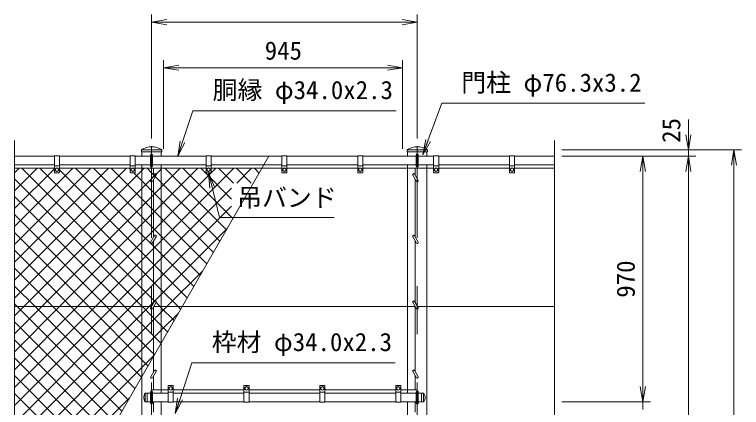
# Model space of a CAD drawing. Units: millimetres, scale not verified. Extents: x -6300 to 6300, y -4455 to 4455.
# Drawn here: x -3622 to -747, y 959 to 2511 of the extents above; entities that cross this region are included whole.
import ezdxf
from ezdxf.enums import TextEntityAlignment as Align

# ---------------------------------------------------------------- set-up
doc = ezdxf.new("R2010")
doc.units = ezdxf.units.MM
doc.header["$LTSCALE"] = 30
doc.linetypes.add('USER1', pattern=[50.8, 31.75, -6.35, 6.35, -6.35])
for name, color, linetype, lineweight in [('0-0_D-STR1', 1, 'Continuous', 18), ('0-1_D-DCR-HCH', 7, 'Continuous', 9), ('0-4_D-STR3', 3, 'Continuous', 13), ('0-5_D-STR-DIM', 7, 'Continuous', 9), ('0-6_0', 7, 'Continuous', 9), ('0-7_D-STR-TXT', 7, 'Continuous', 9), ('0-9_Defpoints', 8, 'Continuous', 18), ('0-A_D-BMK', 2, 'USER1', 13)]:
    doc.layers.add(name, color=color, linetype=linetype, lineweight=lineweight)
doc.styles.add('ＭＳ ゴシック', font='')
doc.styles.get('ＭＳ ゴシック').set_extended_font_data('MS Gothic')

# ---------------------------------------------------------------- blocks, each defined once
blk = doc.blocks.new('_Open')
at = {"layer": '0-6_0'}
blk.add_line((-30, 5), (0, 0), dxfattribs=at)
blk.add_lwpolyline([(-30, -5), (0, 0), (-30, 0)], dxfattribs=at)

msp = doc.modelspace()

# ---------------------------------------------------------------- linework, layer by layer
at = {"layer": '0-0_D-STR1'}
for p, q in [((-3120.49, 1976.14), (-3120.49, 1968.09)), ((-3120.49, 1976.09), (-3040.3, 1976.09)), ((-3120.49, 1968.09), (-3040.29, 1968.09)), ((-3118.54, 1951.09), (-3118.54, 1968.09)), ((-3042.24, 1968.09), (-3042.24, 1951.09)), ((-3040.29, 1976.14), (-3040.29, 1968.09)), ((-2069.69, 1976.14), (-2069.69, 1968.09)), ((-1989.49, 1976.09), (-2069.69, 1976.09)), ((-1989.49, 1968.09), (-2069.69, 1968.09)), ((-2067.74, 1968.09), (-2067.74, 1951.09)), ((-1991.44, 1951.09), (-1991.44, 1968.09)), ((-1989.49, 1976.14), (-1989.49, 1968.09)), ((-3622.49, 1951.09), (-3464.99, 1951.09)), ((-3444.99, 1951.09), (-3164.99, 1951.09)), ((-3144.99, 1951.09), (-3084.39, 1951.09)), ((-2864.99, 1951.09), (-3076.39, 1951.09)), ((-2564.99, 1951.09), (-2844.99, 1951.09)), ((-2264.99, 1951.09), (-2544.99, 1951.09)), ((-2033.59, 1951.09), (-2244.99, 1951.09)), ((-1964.99, 1951.09), (-2025.59, 1951.09)), ((-1664.99, 1951.09), (-1944.99, 1951.09)), ((-1487.49, 1951.09), (-1644.99, 1951.09)), ((-3622.49, 1917.09), (-3464.99, 1917.09)), ((-3444.99, 1917.09), (-3164.99, 1917.09)), ((-3144.99, 1917.09), (-3084.39, 1917.09)), ((-3118.54, -25.91), (-3118.54, 1917.09)), ((-2864.99, 1917.09), (-3076.39, 1917.09)), ((-3042.24, 1917.09), (-3042.24, 1015.09)), ((-2564.99, 1917.09), (-2844.99, 1917.09)), ((-2264.99, 1917.09), (-2544.99, 1917.09)), ((-2033.59, 1917.09), (-2244.99, 1917.09)), ((-2067.74, 1917.09), (-2067.74, 1015.09)), ((-1964.99, 1917.09), (-2025.59, 1917.09)), ((-1991.44, -984.91), (-1991.44, 1917.09)), ((-1664.99, 1917.09), (-1944.99, 1917.09)), ((-1487.49, 1917.09), (-1644.99, 1917.09)), ((-3105.73, 1015.59), (-3097.39, 1015.59)), ((-3105.39, 1015.59), (-3105.39, 980.59)), ((-3097.39, 1015.59), (-3097.39, 980.59)), ((-3084.39, 1015.09), (-3097.39, 1015.09)), ((-3014.99, 1015.09), (-3076.39, 1015.09)), ((-2714.99, 1015.09), (-2994.99, 1015.09)), ((-2414.99, 1015.09), (-2694.99, 1015.09)), ((-2114.99, 1015.09), (-2394.99, 1015.09)), ((-2033.59, 1015.09), (-2094.99, 1015.09)), ((-2025.59, 1015.09), (-2012.59, 1015.09)), ((-2004.26, 1015.59), (-2012.59, 1015.59)), ((-2012.59, 1015.59), (-2012.59, 980.59)), ((-2004.59, 1015.59), (-2004.59, 980.59)), ((-3105.73, 980.59), (-3097.39, 980.59)), ((-3084.39, 981.09), (-3097.39, 981.09)), ((-3014.99, 981.09), (-3076.39, 981.09)), ((-3042.24, 981.09), (-3042.24, -25.91)), ((-3042.24, 981.09), (-3042.24, -25.91)), ((-2714.99, 981.09), (-2994.99, 981.09)), ((-2414.99, 981.09), (-2694.99, 981.09)), ((-2114.99, 981.09), (-2394.99, 981.09)), ((-2033.59, 981.09), (-2094.99, 981.09)), ((-2025.59, 981.09), (-2012.59, 981.09)), ((-2004.26, 980.59), (-2012.59, 980.59))]:
    msp.add_line(p, q, dxfattribs=at)
msp.add_lwpolyline([(-2067.74, 981.09), (-2067.74, -1403.91), (-1991.44, -1403.91), (-1991.44, -1018.91)], dxfattribs=at)
for centre, radius, start, end in [((-3080.39, 1916.78), 72.31, 56.96759, 123.03241), ((-2029.59, 1916.78), 72.31, 56.96759, 123.03241), ((-3118.99, 1976.14), 1.5, 123.03241, 180), ((-3041.79, 1976.14), 1.5, 0, 56.96759), ((-2068.19, 1976.14), 1.5, 123.03241, 180), ((-1990.99, 1976.14), 1.5, 0, 56.96759), ((-3075.17, 998.09), 35.72, 151.52136, 208.47864), ((-3105.73, 1014.59), 1, 90, 147.70173), ((-2004.26, 1014.59), 1, 32.29827, 90), ((-2034.82, 998.09), 35.72, 331.52136, 28.47864), ((-3105.73, 981.59), 1, 212.29827, 270), ((-2004.26, 981.59), 1, 270, 327.70173)]:
    msp.add_arc(centre, radius, start, end, dxfattribs=at)
at = {"layer": '0-1_D-DCR-HCH'}
for p, q in [((-3622.49, 1885.83), (-3604.24, 1904.09)), ((-3622.49, 1815.12), (-3533.53, 1904.09)), ((-3622.49, 1673.7), (-3392.1, 1904.09)), ((-3622.49, 1602.99), (-3321.39, 1904.09)), ((-3622.49, 1532.28), (-3250.68, 1904.09)), ((-3622.49, 1461.57), (-3179.97, 1904.09)), ((-3622.49, 1744.41), (-3464.99, 1901.91)), ((-3118.54, 1641.46), (-3381.18, 1904.09)), ((-3118.54, 1712.17), (-3310.47, 1904.09)), ((-3118.54, 1782.88), (-3239.75, 1904.09)), ((-3164.99, 1900.04), (-3169.04, 1904.09)), ((-3080.39, 1862.24), (-3042.24, 1900.39)), ((-3042.24, 1900.39), (-3038.55, 1904.09)), ((-3042.24, 1829.68), (-2967.84, 1904.09)), ((-3042.24, 1758.97), (-2897.13, 1904.09)), ((-3042.24, 1688.26), (-2826.42, 1904.09)), ((-3042.24, 1617.55), (-2755.71, 1904.09)), ((-2784.42, 1660.89), (-3027.62, 1904.09)), ((-2758.54, 1705.72), (-2956.91, 1904.09)), ((-2764.05, 1781.94), (-2886.2, 1904.09)), ((-2756.83, 1845.43), (-2815.49, 1904.09)), ((-2686.12, 1845.43), (-2744.78, 1904.09)), ((-2743.65, 1845.43), (-2685, 1904.09)), ((-2655.01, 1885.03), (-2674.07, 1904.09)), ((-3118.54, 1824.09), (-3080.39, 1862.24)), ((-3585.55, 1357.09), (-3118.54, 1824.09)), ((-3080.39, 1791.53), (-3042.24, 1829.68)), ((-3187.73, 1357.09), (-3622.49, 1791.85)), ((-3118.54, 1753.38), (-3080.39, 1791.53)), ((-3080.39, 1744.73), (-3118.54, 1782.88)), ((-3080.39, 1720.82), (-3042.24, 1758.97)), ((-3514.84, 1357.09), (-3118.54, 1753.38)), ((-3042.24, 1706.58), (-3080.39, 1744.73)), ((-3258.44, 1357.09), (-3622.49, 1721.14)), ((-3118.54, 1682.67), (-3080.39, 1720.82)), ((-3080.39, 1674.02), (-3118.54, 1712.17)), ((-2862.07, 1526.4), (-3042.24, 1706.58)), ((-3444.13, 1357.09), (-3118.54, 1682.67)), ((-3080.39, 1650.11), (-3042.24, 1688.26)), ((-3042.24, 1635.87), (-3080.39, 1674.02)), ((-3118.54, 1611.96), (-3080.39, 1650.11)), ((-3080.39, 1603.31), (-3118.54, 1641.46)), ((-3373.42, 1357.09), (-3118.54, 1611.96)), ((-3080.39, 1579.4), (-3042.24, 1617.55)), ((-2887.95, 1481.57), (-3042.24, 1635.87)), ((-3042.24, 1565.16), (-3080.39, 1603.31)), ((-3399.86, 1357.09), (-3622.49, 1579.72)), ((-3118.54, 1541.25), (-3080.39, 1579.4)), ((-2913.83, 1436.74), (-3042.24, 1565.16)), ((-3302.71, 1357.09), (-3118.54, 1541.25)), ((-3470.57, 1357.09), (-3622.49, 1509.01)), ((-3541.28, 1357.09), (-3622.49, 1438.3)), ((-3611.99, 1357.09), (-3622.49, 1367.59)), ((-3622.49, 1320.14), (-3585.55, 1357.09)), ((-3622.49, 1249.43), (-3514.84, 1357.09)), ((-3622.49, 1178.72), (-3444.13, 1357.09)), ((-3622.49, 1108.01), (-3373.42, 1357.09)), ((-3622.49, 1037.3), (-3302.71, 1357.09)), ((-3198.53, 943.63), (-3611.99, 1357.09)), ((-3172.65, 988.46), (-3541.28, 1357.09)), ((-3146.77, 1033.29), (-3470.57, 1357.09)), ((-3120.89, 1078.11), (-3399.86, 1357.09)), ((-3118.54, 1217.19), (-3258.44, 1357.09)), ((-3118.54, 1287.9), (-3187.73, 1357.09)), ((-3224.42, 898.8), (-3622.49, 1296.88)), ((-3080.39, 1249.75), (-3118.54, 1287.9)), ((-3043.24, 1212.6), (-3080.39, 1249.75)), ((-3250.3, 853.97), (-3622.49, 1226.17)), ((-3080.39, 1179.04), (-3118.54, 1217.19)), ((-3069.12, 1167.77), (-3080.39, 1179.04)), ((-3276.18, 809.14), (-3622.49, 1155.46)), ((-3304.84, 767.09), (-3622.49, 1084.75)), ((-3375.55, 767.09), (-3622.49, 1014.03))]:
    msp.add_line(p, q, dxfattribs=at)
for points in [[(-3622.49, 1390.85), (-3118.54, 1894.8), (-3109.26, 1904.09)], [(-3068.65, 1379.43), (-3080.39, 1391.17), (-3118.54, 1429.32), (-3593.31, 1904.09)], [(-2965.6, 1347.09), (-2975.6, 1357.09), (-3042.24, 1423.73), (-3080.39, 1461.88), (-3118.54, 1500.03), (-3522.6, 1904.09)], [(-2810.31, 1616.06), (-3042.24, 1848), (-3080.39, 1886.15), (-3098.33, 1904.09)], [(-2939.71, 1391.92), (-3042.24, 1494.44), (-3080.39, 1532.59), (-3118.54, 1570.74), (-3444.99, 1897.19)], [(-2836.19, 1571.23), (-3042.24, 1777.29), (-3080.39, 1815.44), (-3118.54, 1853.59), (-3151.04, 1886.09)], [(-3017.36, 1257.43), (-3042.24, 1282.31), (-3080.39, 1320.46), (-3117.02, 1357.09), (-3118.54, 1358.61), (-3622.49, 1862.56)], [(-3622.49, 966.59), (-3232, 1357.09), (-3118.54, 1470.54), (-3080.39, 1508.69), (-3042.24, 1546.84), (-2764.05, 1825.03)], [(-3622.49, 895.88), (-3161.29, 1357.09), (-3118.54, 1399.83), (-3080.39, 1437.98), (-3042.24, 1476.13), (-2764.05, 1754.32)], [(-3095.01, 1122.94), (-3118.54, 1146.48), (-3329.15, 1357.09), (-3622.49, 1650.43)], [(-3067.33, 1380.33), (-3042.24, 1405.42), (-2781.21, 1666.45)], [(-3622.49, 754.46), (-3609.87, 767.09), (-3118.54, 1258.41), (-3080.39, 1296.56), (-3042.24, 1334.71), (-3019.87, 1357.09), (-2877.8, 1499.15)], [(-3622.49, 825.17), (-3118.54, 1329.12), (-3090.58, 1357.09), (-3080.39, 1367.27), (-3069.22, 1378.45)], [(-2991.48, 1302.26), (-3042.24, 1353.02), (-3046.31, 1357.09), (-3062.79, 1373.57)], [(-3622.49, 683.75), (-3539.15, 767.09), (-3118.54, 1187.7), (-3080.39, 1225.85), (-3042.24, 1264), (-2974.4, 1331.85)], [(-3622.49, 613.04), (-3468.44, 767.09), (-3118.54, 1116.99), (-3080.39, 1155.14), (-3070.99, 1164.54)], [(-3622.49, 542.33), (-3397.73, 767.09), (-3167.58, 997.24)]]:
    msp.add_lwpolyline(points, dxfattribs=at)
at = {"layer": '0-4_D-STR3'}
for p, q in [((-3084.39, 1912.09), (-3084.39, 1956.09)), ((-3076.39, 1912.09), (-3076.39, 1956.09)), ((-2033.59, 1912.09), (-2033.59, 1956.09)), ((-2025.59, 1912.09), (-2025.59, 1956.09)), ((-3464.99, 1953.09), (-3464.99, 1888.09)), ((-3464.99, 1953.09), (-3444.99, 1953.09)), ((-3444.99, 1953.09), (-3444.99, 1888.09)), ((-3164.99, 1953.09), (-3164.99, 1888.09)), ((-3164.99, 1953.09), (-3144.99, 1953.09)), ((-3144.99, 1953.09), (-3144.99, 1888.09)), ((-2864.99, 1953.09), (-2864.99, 1888.09)), ((-2844.99, 1953.09), (-2864.99, 1953.09)), ((-2844.99, 1953.09), (-2844.99, 1888.09)), ((-2564.99, 1953.09), (-2564.99, 1888.09)), ((-2544.99, 1953.09), (-2564.99, 1953.09)), ((-2544.99, 1953.09), (-2544.99, 1888.09)), ((-2264.99, 1953.09), (-2264.99, 1888.09)), ((-2244.99, 1953.09), (-2264.99, 1953.09)), ((-2244.99, 1953.09), (-2244.99, 1888.09)), ((-1964.99, 1953.09), (-1964.99, 1888.09)), ((-1944.99, 1953.09), (-1964.99, 1953.09)), ((-1944.99, 1953.09), (-1944.99, 1888.09)), ((-1664.99, 1953.09), (-1664.99, 1888.09)), ((-1644.99, 1953.09), (-1664.99, 1953.09)), ((-1644.99, 1953.09), (-1644.99, 1888.09)), ((-3464.99, 1904.09), (-3622.49, 1904.09)), ((-3464.99, 1913.09), (-3444.99, 1913.09)), ((-3454.99, 1905.59), (-3461.49, 1901.83)), ((-3461.49, 1901.83), (-3461.49, 1894.35)), ((-3448.49, 1901.83), (-3454.99, 1905.59)), ((-3448.49, 1901.83), (-3448.49, 1894.35)), ((-3164.99, 1904.09), (-3444.99, 1904.09)), ((-3164.99, 1913.09), (-3144.99, 1913.09)), ((-3154.99, 1905.59), (-3161.49, 1901.83)), ((-3161.49, 1901.83), (-3161.49, 1894.35)), ((-3148.49, 1901.83), (-3154.99, 1905.59)), ((-3148.49, 1901.83), (-3148.49, 1894.35)), ((-2864.99, 1904.09), (-3144.99, 1904.09)), ((-3072.39, 1875.94), (-3072.39, 1904.09)), ((-2844.99, 1913.09), (-2864.99, 1913.09)), ((-2861.49, 1901.83), (-2854.99, 1905.59)), ((-2861.49, 1901.83), (-2861.49, 1894.35)), ((-2854.99, 1905.59), (-2848.49, 1901.83)), ((-2848.49, 1901.83), (-2848.49, 1894.35)), ((-2564.99, 1904.09), (-2844.99, 1904.09)), ((-2544.99, 1913.09), (-2564.99, 1913.09)), ((-2561.49, 1901.83), (-2554.99, 1905.59)), ((-2561.49, 1901.83), (-2561.49, 1894.35)), ((-2554.99, 1905.59), (-2548.49, 1901.83)), ((-2548.49, 1901.83), (-2548.49, 1894.35)), ((-2264.99, 1904.09), (-2544.99, 1904.09)), ((-2244.99, 1913.09), (-2264.99, 1913.09)), ((-2261.49, 1901.83), (-2254.99, 1905.59)), ((-2261.49, 1901.83), (-2261.49, 1894.35)), ((-2254.99, 1905.59), (-2248.49, 1901.83)), ((-2248.49, 1901.83), (-2248.49, 1894.35)), ((-2244.99, 1904.09), (-1964.99, 1904.09)), ((-2037.59, 1875.94), (-2037.59, 1904.09)), ((-1944.99, 1913.09), (-1964.99, 1913.09)), ((-1961.49, 1901.83), (-1954.99, 1905.59)), ((-1961.49, 1901.83), (-1961.49, 1894.35)), ((-1954.99, 1905.59), (-1948.49, 1901.83)), ((-1948.49, 1901.83), (-1948.49, 1894.35)), ((-1944.99, 1904.09), (-1664.99, 1904.09)), ((-1644.99, 1913.09), (-1664.99, 1913.09)), ((-1661.49, 1901.83), (-1654.99, 1905.59)), ((-1661.49, 1901.83), (-1661.49, 1894.35)), ((-1654.99, 1905.59), (-1648.49, 1901.83)), ((-1648.49, 1901.83), (-1648.49, 1894.35)), ((-1644.99, 1904.09), (-1487.49, 1904.09)), ((-3462.99, 1886.09), (-3446.99, 1886.09)), ((-3162.99, 1886.09), (-3146.99, 1886.09)), ((-3067.93, 1883.68), (-3083.86, 1856.09)), ((-3061, 1879.68), (-3076.93, 1852.09)), ((-3061, 1879.68), (-3067.93, 1883.68)), ((-2846.99, 1886.09), (-2862.99, 1886.09)), ((-2546.99, 1886.09), (-2562.99, 1886.09)), ((-2246.99, 1886.09), (-2262.99, 1886.09)), ((-2048.99, 1879.68), (-2042.06, 1883.68)), ((-2048.99, 1879.68), (-2033.06, 1852.09)), ((-2042.06, 1883.68), (-2026.13, 1856.09)), ((-1946.99, 1886.09), (-1962.99, 1886.09)), ((-1646.99, 1886.09), (-1662.99, 1886.09)), ((-3072.39, 1632.44), (-3072.39, 1859.94)), ((-2037.59, 1632.44), (-2037.59, 1859.94)), ((-3067.93, 1640.18), (-3083.86, 1612.59)), ((-3061, 1636.18), (-3067.93, 1640.18)), ((-2048.9, 1636.03), (-2041.98, 1640.03)), ((-2041.98, 1640.03), (-2026.05, 1612.44)), ((-3061, 1636.18), (-3076.93, 1608.59)), ((-3072.39, 1372.94), (-3072.39, 1616.44)), ((-2048.9, 1636.03), (-2032.98, 1608.44)), ((-2037.59, 1372.94), (-2037.59, 1616.44)), ((-3067.93, 1380.68), (-3083.86, 1353.09)), ((-3061, 1376.68), (-3067.93, 1380.68)), ((-2048.99, 1376.68), (-2042.06, 1380.68)), ((-2042.06, 1380.68), (-2026.13, 1353.09)), ((-3622.49, 1357.09), (-3081.55, 1357.09)), ((-3061, 1376.68), (-3076.93, 1349.09)), ((-3072.39, 1099.94), (-3072.39, 1356.94)), ((-2037.68, 1357.09), (-3072.31, 1357.09)), ((-2048.99, 1376.68), (-2033.06, 1349.09)), ((-2037.59, 1099.94), (-2037.59, 1356.94)), ((-1487.49, 1357.09), (-2028.44, 1357.09)), ((-3067.93, 1107.68), (-3083.86, 1080.09)), ((-3061, 1103.68), (-3076.93, 1076.09)), ((-3061, 1103.68), (-3067.93, 1107.68)), ((-2048.99, 1103.68), (-2042.06, 1107.68)), ((-2048.99, 1103.68), (-2033.06, 1076.09)), ((-2042.06, 1107.68), (-2026.13, 1080.09)), ((-3072.39, 1028.09), (-3072.39, 1083.94)), ((-2037.59, 1028.09), (-2037.59, 1083.94)), ((-3014.99, 979.09), (-3014.99, 1044.09)), ((-2996.99, 1046.09), (-3012.99, 1046.09)), ((-3011.49, 1030.35), (-3011.49, 1037.83)), ((-2998.49, 1030.35), (-2998.49, 1037.83)), ((-2994.99, 979.09), (-2994.99, 1044.09)), ((-2714.99, 979.09), (-2714.99, 1044.09)), ((-2696.99, 1046.09), (-2712.99, 1046.09)), ((-2711.49, 1030.35), (-2711.49, 1037.83)), ((-2698.49, 1030.35), (-2698.49, 1037.83)), ((-2694.99, 979.09), (-2694.99, 1044.09)), ((-2414.99, 979.09), (-2414.99, 1044.09)), ((-2396.99, 1046.09), (-2412.99, 1046.09)), ((-2411.49, 1030.35), (-2411.49, 1037.83)), ((-2398.49, 1030.35), (-2398.49, 1037.83)), ((-2394.99, 979.09), (-2394.99, 1044.09)), ((-2114.99, 979.09), (-2114.99, 1044.09)), ((-2096.99, 1046.09), (-2112.99, 1046.09)), ((-2111.49, 1030.35), (-2111.49, 1037.83)), ((-2098.49, 1030.35), (-2098.49, 1037.83)), ((-2094.99, 979.09), (-2094.99, 1044.09)), ((-3084.39, 976.09), (-3084.39, 1020.09)), ((-3014.99, 1028.09), (-3080.39, 1028.09)), ((-3076.39, 976.09), (-3076.39, 1020.09)), ((-2994.99, 1019.09), (-3014.99, 1019.09)), ((-3011.49, 1030.35), (-3004.99, 1026.59)), ((-3004.99, 1026.59), (-2998.49, 1030.35)), ((-2714.99, 1028.09), (-2994.99, 1028.09)), ((-2694.99, 1019.09), (-2714.99, 1019.09)), ((-2711.49, 1030.35), (-2704.99, 1026.59)), ((-2704.99, 1026.59), (-2698.49, 1030.35)), ((-2414.99, 1028.09), (-2694.99, 1028.09)), ((-2394.99, 1019.09), (-2414.99, 1019.09)), ((-2411.49, 1030.35), (-2404.99, 1026.59)), ((-2404.99, 1026.59), (-2398.49, 1030.35)), ((-2114.99, 1028.09), (-2394.99, 1028.09)), ((-2094.99, 1019.09), (-2114.99, 1019.09)), ((-2111.49, 1030.35), (-2104.99, 1026.59)), ((-2104.99, 1026.59), (-2098.49, 1030.35)), ((-2094.99, 1028.09), (-2029.59, 1028.09)), ((-2033.59, 976.09), (-2033.59, 1020.09)), ((-2025.59, 976.09), (-2025.59, 1020.09)), ((-3072.39, 939.94), (-3072.39, 981.09)), ((-2994.99, 979.09), (-3014.99, 979.09)), ((-2694.99, 979.09), (-2714.99, 979.09)), ((-2394.99, 979.09), (-2414.99, 979.09)), ((-2094.99, 979.09), (-2114.99, 979.09)), ((-2037.59, 939.94), (-2037.59, 981.09))]:
    msp.add_line(p, q, dxfattribs=at)
for points in [[(-3448.49, 1894.35), (-3454.99, 1890.59), (-3461.49, 1894.35)], [(-3148.49, 1894.35), (-3154.99, 1890.59), (-3161.49, 1894.35)], [(-2861.49, 1894.35), (-2854.99, 1890.59), (-2848.49, 1894.35)], [(-2561.49, 1894.35), (-2554.99, 1890.59), (-2548.49, 1894.35)], [(-2261.49, 1894.35), (-2254.99, 1890.59), (-2248.49, 1894.35)], [(-1961.49, 1894.35), (-1954.99, 1890.59), (-1948.49, 1894.35)], [(-1661.49, 1894.35), (-1654.99, 1890.59), (-1648.49, 1894.35)], [(-3011.49, 1037.83), (-3004.99, 1041.59), (-2998.49, 1037.83)], [(-2711.49, 1037.83), (-2704.99, 1041.59), (-2698.49, 1037.83)], [(-2411.49, 1037.83), (-2404.99, 1041.59), (-2398.49, 1037.83)], [(-2111.49, 1037.83), (-2104.99, 1041.59), (-2098.49, 1037.83)]]:
    msp.add_lwpolyline(points, dxfattribs=at)
for centre in [(-3454.99, 1898.09), (-3154.99, 1898.09), (-2854.99, 1898.09), (-2554.99, 1898.09), (-2254.99, 1898.09), (-1954.99, 1898.09), (-1654.99, 1898.09), (-3004.99, 1034.09), (-2704.99, 1034.09), (-2404.99, 1034.09), (-2104.99, 1034.09)]:
    msp.add_circle(centre, 6.49, dxfattribs=at)
for centre, radius, start, end in [((-3080.39, 1956.09), 4, 0, 180), ((-2029.59, 1956.09), 4, 0, 180), ((-3080.39, 1912.09), 4, 180, 0), ((-2029.59, 1912.09), 4, 180, 0), ((-3462.99, 1888.09), 2, 180, 270), ((-3446.99, 1888.09), 2, 270, 0), ((-3162.99, 1888.09), 2, 180, 270), ((-3146.99, 1888.09), 2, 270, 0), ((-2862.99, 1888.09), 2, 180, 270), ((-2846.99, 1888.09), 2, 270, 0), ((-2562.99, 1888.09), 2, 180, 270), ((-2546.99, 1888.09), 2, 270, 0), ((-2262.99, 1888.09), 2, 180, 270), ((-2246.99, 1888.09), 2, 270, 0), ((-1962.99, 1888.09), 2, 180, 270), ((-1946.99, 1888.09), 2, 270, 0), ((-1662.99, 1888.09), 2, 180, 270), ((-1646.99, 1888.09), 2, 270, 0), ((-3080.39, 1854.09), 4, 150, 330), ((-2029.59, 1854.09), 4, 210, 30), ((-3080.39, 1610.59), 4, 150, 330), ((-2029.51, 1610.44), 4, 210, 30), ((-3080.39, 1351.09), 4, 150, 330), ((-2029.59, 1351.09), 4, 210, 30), ((-3080.39, 1078.09), 4, 150, 330), ((-2029.59, 1078.09), 4, 210, 30), ((-3012.99, 1044.09), 2, 90, 180), ((-2996.99, 1044.09), 2, 0, 90), ((-2712.99, 1044.09), 2, 90, 180), ((-2696.99, 1044.09), 2, 0, 90), ((-2412.99, 1044.09), 2, 90, 180), ((-2396.99, 1044.09), 2, 0, 90), ((-2112.99, 1044.09), 2, 90, 180), ((-2096.99, 1044.09), 2, 0, 90), ((-3080.39, 1020.09), 4, 0, 180), ((-2029.59, 1020.09), 4, 0, 180), ((-3080.39, 976.09), 4, 180, 0), ((-2029.59, 976.09), 4, 180, 0)]:
    msp.add_arc(centre, radius, start, end, dxfattribs=at)
at = {"layer": '0-5_D-STR-DIM'}
for p, q in [((-3080.39, 2021.09), (-3080.39, 2511.09)), ((-2029.59, 2021.09), (-2029.59, 2511.09)), ((-3020.39, 2481.09), (-2089.59, 2481.09)), ((-3032.74, 1981.09), (-3032.74, 2331.09)), ((-2087.74, 1981.09), (-2087.74, 2331.09)), ((-2972.74, 2301.09), (-2147.74, 2301.09)), ((-957.49, 2036.09), (-957.49, 2096.09)), ((-3622.49, 476.74), (-3622.49, 2014.09)), ((-1487.49, 476.74), (-1487.49, 2014.09)), ((-1457.49, 1976.09), (-747.49, 1976.09)), ((-1457.49, 1976.09), (-927.49, 1976.09)), ((-957.49, 1951.09), (-957.49, 1976.09)), ((-1457.49, 1951.09), (-927.49, 1951.09)), ((-1457.49, 1951.09), (-927.49, 1951.09)), ((-1457.49, 1951.09), (-1107.49, 1951.09)), ((-777.49, -1343.91), (-777.49, 1916.09)), ((-1137.49, 1041.09), (-1137.49, 1891.09)), ((-957.49, -988.91), (-957.49, 1891.09)), ((-957.49, 1891.09), (-957.49, 1831.09)), ((-1137.49, 1041.09), (-1137.49, 1101.09)), ((-1457.49, 981.09), (-1107.49, 981.09)), ((-1457.49, 981.09), (-1107.49, 981.09)), ((-1137.49, 951.09), (-1137.49, 981.09))]:
    msp.add_line(p, q, dxfattribs=at)
at = {"layer": '0-7_D-STR-TXT'}
for points in [[(-1129.93, 2160.59), (-1931.95, 2160.59), (-2007.34, 1959.31)], [(-2113.76, 2130.96), (-2917.68, 2130.96), (-2976.16, 1952.99)], [(-2358.31, 1709.22), (-2811.98, 1709.22), (-2854.52, 1884.14)], [(-2117.37, 1135.51), (-2921.29, 1135.51), (-2986.4, 936.78)]]:
    msp.add_lwpolyline(points, dxfattribs=at)
at = {"layer": '0-9_Defpoints'}
msp.add_line((-3622.49, 209.31), (-2616.88, 1951.09), dxfattribs=at)
at = {"layer": '0-A_D-BMK'}
for p, q in [((-3080.39, -1418.91), (-3080.39, 1991.09)), ((-2029.59, -1418.91), (-2029.59, 1991.09))]:
    msp.add_line(p, q, dxfattribs=at)

# ---------------------------------------------------------------- block references
at = {"layer": '0-5_D-STR-DIM', "xscale": 2, "yscale": 2}
for p, rotation in [((-3080.39, 2481.09), 180), ((-3032.74, 2301.09), 180), ((-957.49, 1976.09), 270), ((-777.49, 1976.09), 90), ((-1137.49, 1951.09), 90), ((-957.49, 1951.09), 90), ((-957.49, 1951.09), 90), ((-1137.49, 981.09), 270), ((-1137.49, 981.09), 270)]:
    msp.add_blockref('_Open', p, dxfattribs=dict(at, rotation=rotation))
for p in [(-2029.59, 2481.09), (-2087.74, 2301.09)]:
    msp.add_blockref('_Open', p, dxfattribs=at)
at = {"layer": '0-7_D-STR-TXT', "xscale": 2, "yscale": 2}
for p, rotation in [((-2008.04, 1957.44), 249.46512), ((-2976.79, 1951.09), 251.80943), ((-2854.99, 1886.09), 103.66857), ((-2987.03, 934.88), 251.85931)]:
    msp.add_blockref('_Open', p, dxfattribs=dict(at, rotation=rotation))

# ---------------------------------------------------------------- texts
at = {"layer": '0-5_D-STR-DIM', "style": 'ＭＳ ゴシック'}
msp.add_text('945', height=72.14, dxfattribs=at).set_placement((-2632.96, 2311.21), align=Align.BOTTOM_LEFT)
for s, p in [('25', (-967.61, 2004.14)), ('970', (-1147.62, 1392.4))]:
    msp.add_text(s, height=72.14, rotation=90, dxfattribs=at).set_placement(p, align=Align.BOTTOM_LEFT)
at = {"layer": '0-7_D-STR-TXT', "style": 'ＭＳ ゴシック'}
for s, p in [('門柱 φ76.3x3.2', (-1855.56, 2184.61)), ('胴縁 φ34.0x2.3', (-2839.01, 2155.36)), ('吊バンド', (-2742.07, 1730)), ('枠材 φ34.0x2.3', (-2842.62, 1159.72))]:
    msp.add_text(s, height=72.14, dxfattribs=at).set_placement(p, align=Align.BOTTOM_LEFT)

doc.saveas('drawing.dxf')
